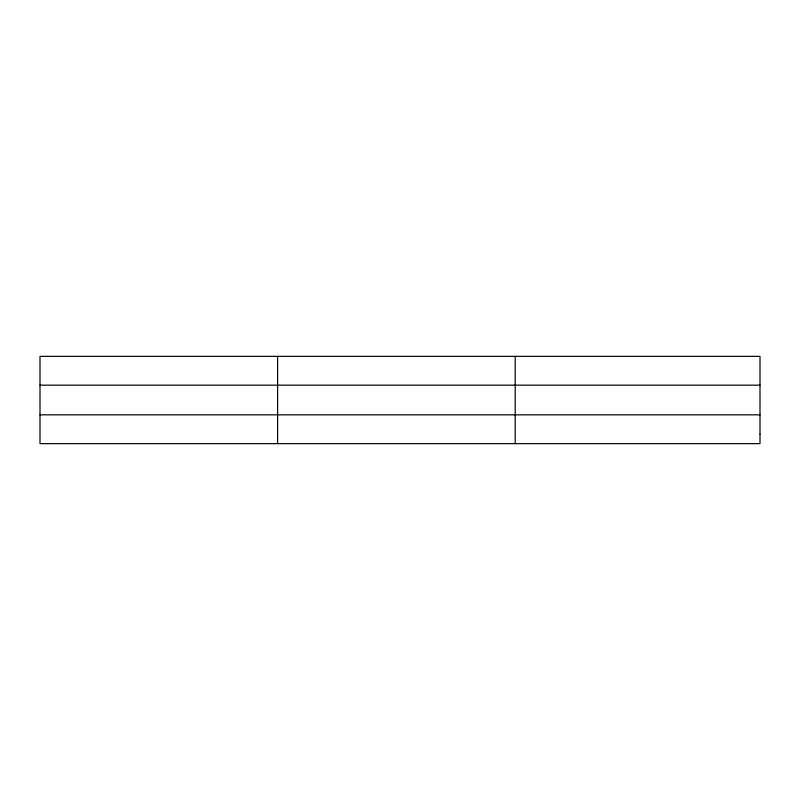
<?xml version="1.0" encoding="UTF-8"?>
<svg xmlns="http://www.w3.org/2000/svg" width="800" height="800" viewBox="0 0 800 800"><rect width="100%" height="100%" fill="white"/><g stroke="black" fill="none" stroke-linecap="round" stroke-linejoin="round"><path stroke-width="1.2" d="M277.6 443.65L277.6 356.35M515.2 443.65L515.2 356.35M40 385.16L760 385.16M40 414.84L760 414.84M760 434.05L760 443.65L40 443.65L40 356.35L760 356.35L760 434.05"/></g></svg>
